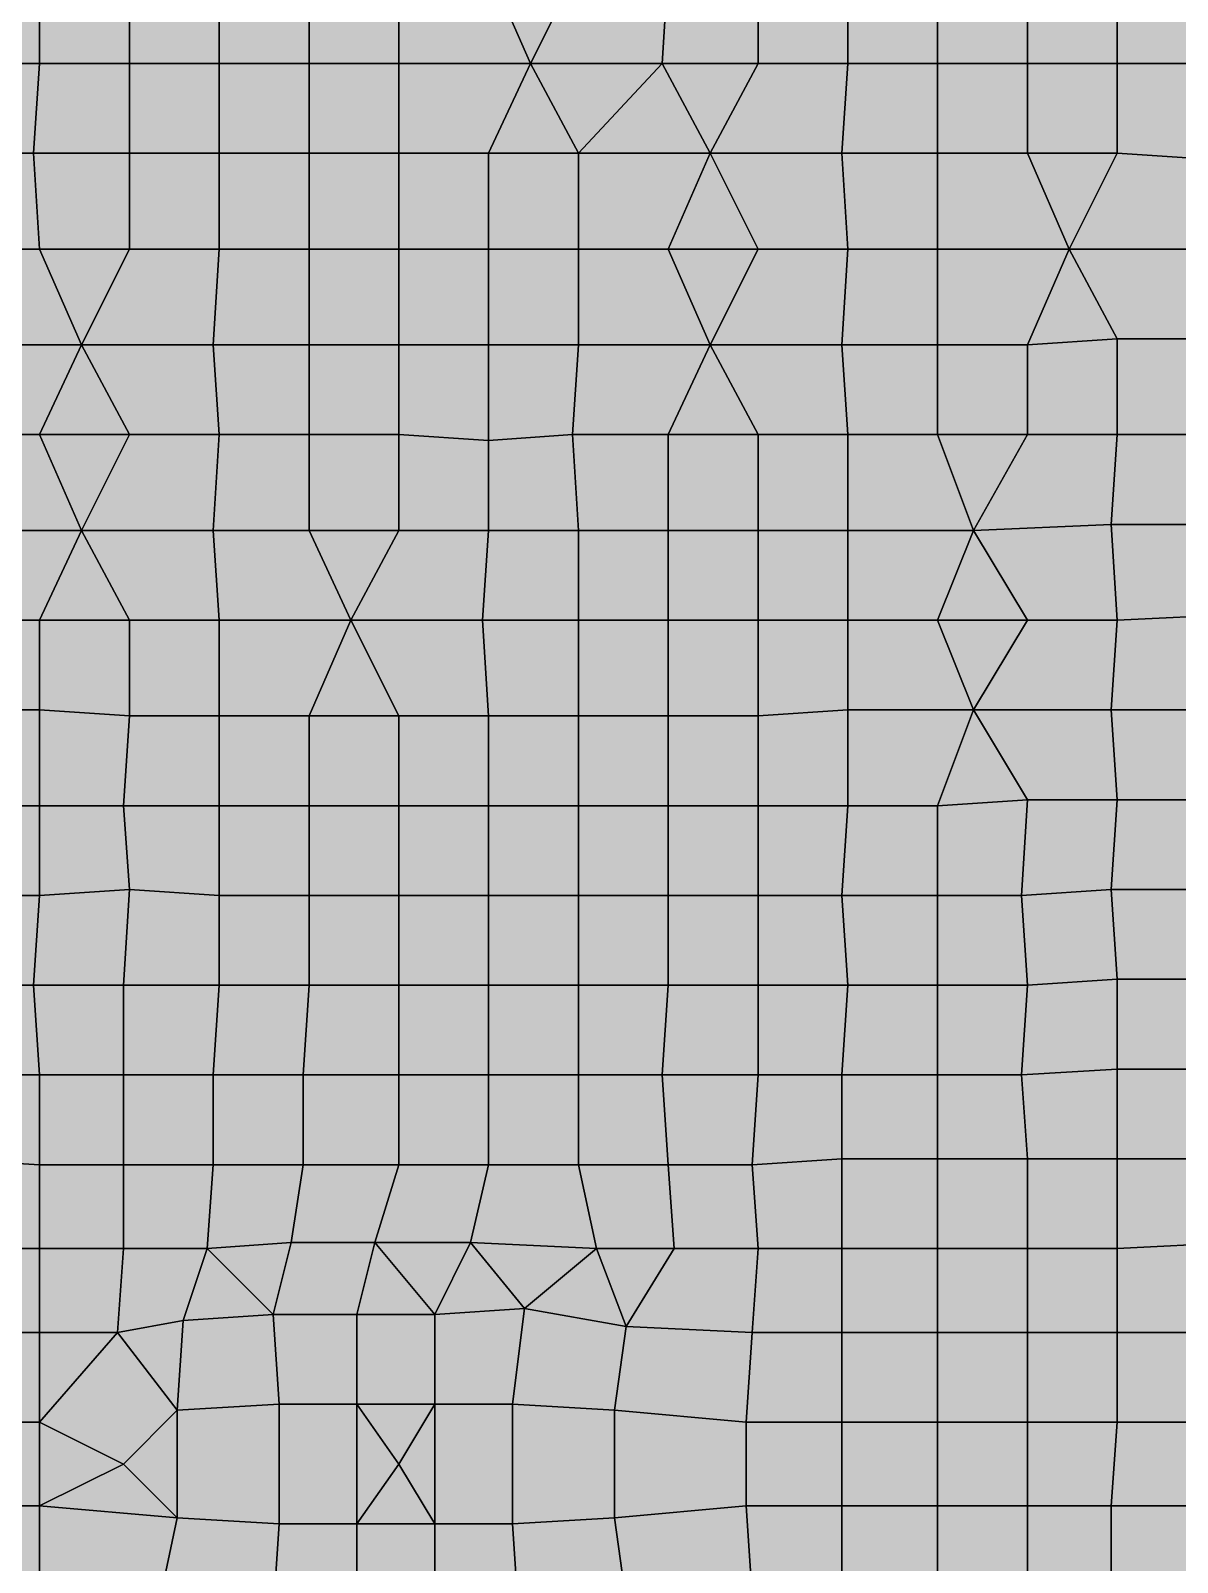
# Model space of a CAD drawing. Header units: metres. Extents: x -7480 to 79269, y -9100 to 45880.
# Drawn here: x 23930 to 27761, y 15911 to 21030 of the extents above; entities that cross this region are included whole.
import ezdxf

# ---------------------------------------------------------------- set-up
doc = ezdxf.new("R2010")
doc.units = ezdxf.units.M
for name, color, linetype in [('COLOR_1', 1, 'Continuous'), ('COLOR_181', 181, 'Continuous'), ('COLOR_3', 3, 'Continuous'), ('COLOR_5', 5, 'Continuous'), ('COLOR_6', 6, 'Continuous')]:
    doc.layers.add(name, color=color, linetype=linetype)

msp = doc.modelspace()

# ---------------------------------------------------------------- hatches: boundary and pattern name
at = {"layer": 'COLOR_1'}
for points in [[(23640, 17840), (23940, 17840), (23960, 18140), (23660, 18140)], [(23940, 17840), (24240, 17840), (24260, 18160), (23960, 18140)], [(24240, 17840), (24560, 17840), (24560, 18140), (24260, 18160)], [(24560, 17840), (24860, 17840), (24860, 18140), (24560, 18140)], [(24860, 17840), (25160, 17840), (25160, 18140), (24860, 18140)], [(25160, 17840), (25460, 17840), (25460, 18140), (25160, 18140)], [(25460, 17840), (25760, 17840), (25760, 18140), (25460, 18140)], [(25760, 17840), (26060, 17840), (26060, 18140), (25760, 18140)], [(26060, 17840), (26360, 17840), (26360, 18140), (26060, 18140)], [(26360, 17840), (26660, 17840), (26640, 18140), (26360, 18140)], [(24540, 17540), (24840, 17540), (24860, 17840), (24560, 17840)], [(24840, 17540), (25160, 17540), (25160, 17840), (24860, 17840)], [(25160, 17540), (25460, 17540), (25460, 17840), (25160, 17840)], [(25460, 17540), (25760, 17540), (25760, 17840), (25460, 17840)], [(25760, 17540), (26040, 17540), (26060, 17840), (25760, 17840)], [(26040, 17540), (26360, 17540), (26360, 17840), (26060, 17840)], [(26640, 17540), (26960, 17540), (26960, 17840), (26660, 17840)], [(23960, 17240), (24240, 17240), (24240, 17540), (23960, 17540)], [(24240, 17240), (24540, 17240), (24540, 17540), (24240, 17540)], [(24540, 17240), (24840, 17240), (24840, 17540), (24540, 17540)], [(24840, 17240), (25160, 17240), (25160, 17540), (24840, 17540)], [(25160, 17240), (25460, 17240), (25460, 17540), (25160, 17540)], [(25460, 17240), (25760, 17240), (25760, 17540), (25460, 17540)], [(25760, 17240), (26060, 17240), (26040, 17540), (25760, 17540)], [(26040, 17540), (26060, 17240), (26340, 17240), (26360, 17540)], [(24240, 16960), (24520, 16960), (24540, 17240), (24240, 17240)], [(24520, 16960), (24800, 16980), (24840, 17240), (24540, 17240)], [(24800, 16980), (25080, 16980), (25160, 17240), (24840, 17240)], [(25080, 16980), (25400, 16980), (25460, 17240), (25160, 17240)], [(25400, 16980), (25820, 16960), (25760, 17240), (25460, 17240)], [(25760, 17240), (25820, 16960), (26080, 16960), (26060, 17240)], [(26060, 17240), (26080, 16960), (26360, 16960), (26340, 17240)], [(24420, 16060), (24760, 16040), (24760, 16440), (24420, 16420)], [(25540, 16040), (25880, 16060), (25880, 16420), (25540, 16440)]]:
    msp.add_hatch(color=256, dxfattribs=at).paths.add_polyline_path(points)
at = {"layer": 'COLOR_181'}
for points in [[(23640, 21240), (23660, 20920), (23960, 20920), (23960, 21240)], [(23960, 20920), (24260, 20920), (24260, 21240), (23960, 21240)], [(24260, 20920), (24560, 20920), (24560, 21240), (24260, 21240)], [(24560, 20920), (24860, 20920), (24860, 21240), (24560, 21240)], [(24860, 20920), (25160, 20920), (25160, 21240), (24860, 21240)], [(25160, 20920), (25600, 20920), (25460, 21240), (25160, 21240)], [(25460, 21240), (25600, 20920), (25760, 21240)], [(25600, 20920), (26040, 20920), (26060, 21240), (25760, 21240)], [(26040, 20920), (26360, 20920), (26360, 21240), (26060, 21240)], [(26360, 20920), (26660, 20920), (26660, 21240), (26360, 21240)], [(26660, 20920), (26960, 20920), (26960, 21240), (26660, 21240)], [(26960, 20920), (27260, 20920), (27260, 21240), (26960, 21240)], [(27260, 20920), (27560, 20920), (27560, 21220), (27260, 21240)], [(27560, 20920), (27860, 20920), (27860, 21220), (27560, 21220)], [(23500, 20620), (23940, 20620), (23960, 20920), (23660, 20920)], [(23940, 20620), (24260, 20620), (24260, 20920), (23960, 20920)], [(24260, 20620), (24560, 20620), (24560, 20920), (24260, 20920)], [(24560, 20620), (24860, 20620), (24860, 20920), (24560, 20920)], [(24860, 20620), (25160, 20620), (25160, 20920), (24860, 20920)], [(25160, 20620), (25460, 20620), (25600, 20920), (25160, 20920)], [(25460, 20620), (25760, 20620), (25600, 20920)], [(25600, 20920), (25760, 20620), (26040, 20920)], [(25760, 20620), (26200, 20620), (26040, 20920)], [(26040, 20920), (26200, 20620), (26360, 20920)], [(26200, 20620), (26640, 20620), (26660, 20920), (26360, 20920)], [(26640, 20620), (26960, 20620), (26960, 20920), (26660, 20920)], [(26960, 20620), (27260, 20620), (27260, 20920), (26960, 20920)], [(27260, 20620), (27560, 20620), (27560, 20920), (27260, 20920)], [(27560, 20620), (27860, 20600), (27860, 20920), (27560, 20920)], [(23500, 20620), (23660, 20300), (23960, 20300), (23940, 20620)], [(23940, 20620), (23960, 20300), (24260, 20300), (24260, 20620)], [(24260, 20300), (24560, 20300), (24560, 20620), (24260, 20620)], [(24560, 20300), (24860, 20300), (24860, 20620), (24560, 20620)], [(24860, 20300), (25160, 20300), (25160, 20620), (24860, 20620)], [(25160, 20300), (25460, 20300), (25460, 20620), (25160, 20620)], [(25460, 20300), (25760, 20300), (25760, 20620), (25460, 20620)], [(25760, 20300), (26060, 20300), (26200, 20620), (25760, 20620)], [(26060, 20300), (26360, 20300), (26200, 20620)], [(26200, 20620), (26360, 20300), (26660, 20300), (26640, 20620)], [(26640, 20620), (26660, 20300), (26960, 20300), (26960, 20620)], [(26960, 20300), (27400, 20300), (27260, 20620), (26960, 20620)], [(27260, 20620), (27400, 20300), (27560, 20620)], [(27400, 20300), (27840, 20300), (27860, 20600), (27560, 20620)], [(23660, 19980), (24100, 19980), (23960, 20300), (23660, 20300)], [(23960, 20300), (24100, 19980), (24260, 20300)], [(24100, 19980), (24540, 19980), (24560, 20300), (24260, 20300)], [(24540, 19980), (24860, 19980), (24860, 20300), (24560, 20300)], [(24860, 19980), (25160, 19980), (25160, 20300), (24860, 20300)], [(25160, 19980), (25460, 19980), (25460, 20300), (25160, 20300)], [(25460, 19980), (25760, 19980), (25760, 20300), (25460, 20300)], [(25760, 19980), (26200, 19980), (26060, 20300), (25760, 20300)], [(26060, 20300), (26200, 19980), (26360, 20300)], [(26200, 19980), (26640, 19980), (26660, 20300), (26360, 20300)], [(26640, 19980), (26960, 19980), (26960, 20300), (26660, 20300)], [(26960, 19980), (27260, 19980), (27400, 20300), (26960, 20300)], [(27260, 19980), (27560, 20000), (27400, 20300)], [(27400, 20300), (27560, 20000), (27860, 20000), (27840, 20300)], [(23640, 19680), (23960, 19680), (24100, 19980), (23660, 19980)], [(23960, 19680), (24260, 19680), (24100, 19980)], [(24100, 19980), (24260, 19680), (24560, 19680), (24540, 19980)], [(24540, 19980), (24560, 19680), (24860, 19680), (24860, 19980)], [(24860, 19680), (25160, 19680), (25160, 19980), (24860, 19980)], [(25160, 19680), (25460, 19660), (25460, 19980), (25160, 19980)], [(25460, 19660), (25740, 19680), (25760, 19980), (25460, 19980)], [(25740, 19680), (26060, 19680), (26200, 19980), (25760, 19980)], [(26060, 19680), (26360, 19680), (26200, 19980)], [(26200, 19980), (26360, 19680), (26660, 19680), (26640, 19980)], [(26640, 19980), (26660, 19680), (26960, 19680), (26960, 19980)], [(26960, 19680), (27260, 19680), (27260, 19980), (26960, 19980)], [(27260, 19680), (27560, 19680), (27560, 20000), (27260, 19980)], [(27560, 19680), (27860, 19680), (27860, 20000), (27560, 20000)], [(23640, 19680), (23660, 19360), (24100, 19360), (23960, 19680)], [(23960, 19680), (24100, 19360), (24260, 19680)], [(24100, 19360), (24540, 19360), (24560, 19680), (24260, 19680)], [(24540, 19360), (24860, 19360), (24860, 19680), (24560, 19680)], [(24860, 19360), (25160, 19360), (25160, 19680), (24860, 19680)], [(25160, 19360), (25460, 19360), (25460, 19660), (25160, 19680)], [(25460, 19360), (25760, 19360), (25740, 19680), (25460, 19660)], [(25740, 19680), (25760, 19360), (26060, 19360), (26060, 19680)], [(26060, 19360), (26360, 19360), (26360, 19680), (26060, 19680)], [(26360, 19360), (26660, 19360), (26660, 19680), (26360, 19680)], [(26660, 19360), (27080, 19360), (26960, 19680), (26660, 19680)], [(26960, 19680), (27080, 19360), (27260, 19680)], [(27080, 19360), (27540, 19380), (27560, 19680), (27260, 19680)], [(27540, 19380), (27860, 19380), (27860, 19680), (27560, 19680)], [(23640, 19060), (23960, 19060), (24100, 19360), (23660, 19360)], [(23960, 19060), (24260, 19060), (24100, 19360)], [(24100, 19360), (24260, 19060), (24560, 19060), (24540, 19360)], [(24540, 19360), (24560, 19060), (25000, 19060), (24860, 19360)], [(24860, 19360), (25000, 19060), (25160, 19360)], [(25000, 19060), (25440, 19060), (25460, 19360), (25160, 19360)], [(25440, 19060), (25760, 19060), (25760, 19360), (25460, 19360)], [(25760, 19060), (26060, 19060), (26060, 19360), (25760, 19360)], [(26060, 19060), (26360, 19060), (26360, 19360), (26060, 19360)], [(26360, 19060), (26660, 19060), (26660, 19360), (26360, 19360)], [(26660, 19060), (26960, 19060), (27080, 19360), (26660, 19360)], [(26960, 19060), (27260, 19060), (27080, 19360)], [(27080, 19360), (27260, 19060), (27560, 19060), (27540, 19380)], [(27540, 19380), (27560, 19060), (27980, 19080), (27860, 19380)], [(23640, 19060), (23660, 18760), (23960, 18760), (23960, 19060)], [(23960, 18760), (24260, 18740), (24260, 19060), (23960, 19060)], [(24260, 18740), (24560, 18740), (24560, 19060), (24260, 19060)], [(24560, 18740), (24860, 18740), (25000, 19060), (24560, 19060)], [(24860, 18740), (25160, 18740), (25000, 19060)], [(25000, 19060), (25160, 18740), (25460, 18740), (25440, 19060)], [(25440, 19060), (25460, 18740), (25760, 18740), (25760, 19060)], [(25760, 18740), (26060, 18740), (26060, 19060), (25760, 19060)], [(26060, 18740), (26360, 18740), (26360, 19060), (26060, 19060)], [(26360, 18740), (26660, 18760), (26660, 19060), (26360, 19060)], [(26660, 18760), (27080, 18760), (26960, 19060), (26660, 19060)], [(26960, 19060), (27080, 18760), (27260, 19060)], [(27080, 18760), (27540, 18760), (27560, 19060), (27260, 19060)], [(27540, 18760), (27840, 18760), (27980, 19080), (27560, 19060)], [(23660, 18440), (23960, 18440), (23960, 18760), (23660, 18760)], [(23960, 18440), (24240, 18440), (24260, 18740), (23960, 18760)], [(24240, 18440), (24560, 18440), (24560, 18740), (24260, 18740)], [(24560, 18440), (24860, 18440), (24860, 18740), (24560, 18740)], [(24860, 18440), (25160, 18440), (25160, 18740), (24860, 18740)], [(25160, 18440), (25460, 18440), (25460, 18740), (25160, 18740)], [(25460, 18440), (25760, 18440), (25760, 18740), (25460, 18740)], [(25760, 18440), (26060, 18440), (26060, 18740), (25760, 18740)], [(26060, 18440), (26360, 18440), (26360, 18740), (26060, 18740)], [(26360, 18440), (26660, 18440), (26660, 18760), (26360, 18740)], [(26660, 18440), (26960, 18440), (27080, 18760), (26660, 18760)], [(26960, 18440), (27260, 18460), (27080, 18760)], [(27080, 18760), (27260, 18460), (27560, 18460), (27540, 18760)], [(27540, 18760), (27560, 18460), (27860, 18460), (27840, 18760)], [(23660, 18140), (23960, 18140), (23960, 18440), (23660, 18440)], [(23960, 18140), (24260, 18160), (24240, 18440), (23960, 18440)], [(24240, 18440), (24260, 18160), (24560, 18140), (24560, 18440)], [(24560, 18140), (24860, 18140), (24860, 18440), (24560, 18440)], [(24860, 18140), (25160, 18140), (25160, 18440), (24860, 18440)], [(25160, 18140), (25460, 18140), (25460, 18440), (25160, 18440)], [(25460, 18140), (25760, 18140), (25760, 18440), (25460, 18440)], [(25760, 18140), (26060, 18140), (26060, 18440), (25760, 18440)], [(26060, 18140), (26360, 18140), (26360, 18440), (26060, 18440)], [(26360, 18140), (26640, 18140), (26660, 18440), (26360, 18440)], [(26640, 18140), (26960, 18140), (26960, 18440), (26660, 18440)], [(26960, 18140), (27240, 18140), (27260, 18460), (26960, 18440)], [(27240, 18140), (27540, 18160), (27560, 18460), (27260, 18460)], [(27540, 18160), (27860, 18160), (27860, 18460), (27560, 18460)], [(26640, 18140), (26660, 17840), (26960, 17840), (26960, 18140)], [(26960, 17840), (27260, 17840), (27240, 18140), (26960, 18140)], [(27240, 18140), (27260, 17840), (27560, 17860), (27540, 18160)], [(27540, 18160), (27560, 17860), (27960, 17860), (27860, 18160)], [(26960, 17540), (27240, 17540), (27260, 17840), (26960, 17840)], [(27240, 17540), (27560, 17560), (27560, 17860), (27260, 17840)], [(27560, 17560), (27840, 17560), (27960, 17860), (27560, 17860)], [(27240, 17540), (27260, 17260), (27560, 17260), (27560, 17560)], [(27560, 17260), (27860, 17260), (27840, 17560), (27560, 17560)], [(26640, 17260), (26960, 17260), (26960, 17540), (26640, 17540)], [(26960, 17260), (27260, 17260), (27240, 17540), (26960, 17540)], [(26640, 16960), (26960, 16960), (26960, 17260), (26640, 17260)], [(26960, 16960), (27260, 16960), (27260, 17260), (26960, 17260)], [(27260, 16960), (27560, 16960), (27560, 17260), (27260, 17260)], [(27560, 16960), (27960, 16980), (27860, 17260), (27560, 17260)], [(26640, 16680), (26960, 16680), (26960, 16960), (26640, 16960)], [(26960, 16680), (27260, 16680), (27260, 16960), (26960, 16960)], [(27260, 16680), (27560, 16680), (27560, 16960), (27260, 16960)], [(27560, 16680), (27840, 16680), (27960, 16980), (27560, 16960)], [(26640, 16380), (26960, 16380), (26960, 16680), (26640, 16680)], [(26960, 16380), (27260, 16380), (27260, 16680), (26960, 16680)], [(27260, 16380), (27560, 16380), (27560, 16680), (27260, 16680)], [(27560, 16380), (27960, 16380), (27840, 16680), (27560, 16680)], [(24760, 16040), (25020, 16040), (25020, 16440), (24760, 16440)], [(25020, 16040), (25160, 16240), (25020, 16440)], [(25020, 16440), (25160, 16240), (25280, 16440)], [(25160, 16240), (25280, 16040), (25280, 16440)], [(25280, 16040), (25540, 16040), (25540, 16440), (25280, 16440)], [(26640, 16100), (26960, 16100), (26960, 16380), (26640, 16380)], [(26960, 16100), (27260, 16100), (27260, 16380), (26960, 16380)], [(27260, 16100), (27540, 16100), (27560, 16380), (27260, 16380)], [(27540, 16100), (27860, 16100), (27960, 16380), (27560, 16380)], [(25020, 16040), (25280, 16040), (25160, 16240)], [(26640, 15800), (26960, 15800), (26960, 16100), (26640, 16100)], [(26960, 15800), (27260, 15800), (27260, 16100), (26960, 16100)], [(27260, 15800), (27540, 15800), (27540, 16100), (27260, 16100)], [(27540, 15800), (27840, 15800), (27860, 16100), (27540, 16100)]]:
    msp.add_hatch(color=256, dxfattribs=at).paths.add_polyline_path(points)
at = {"layer": 'COLOR_3'}
for points in [[(23640, 17540), (23960, 17540), (23940, 17840), (23640, 17840)], [(23940, 17840), (23960, 17540), (24240, 17540), (24240, 17840)], [(24240, 17540), (24540, 17540), (24560, 17840), (24240, 17840)], [(26360, 17540), (26640, 17540), (26660, 17840), (26360, 17840)], [(23640, 17260), (23960, 17240), (23960, 17540), (23640, 17540)], [(26340, 17240), (26640, 17260), (26640, 17540), (26360, 17540)], [(23640, 16960), (23960, 16960), (23960, 17240), (23640, 17260)], [(26340, 17240), (26360, 16960), (26640, 16960), (26640, 17260)], [(23960, 16960), (24240, 16960), (24240, 17240), (23960, 17240)], [(23640, 16680), (23960, 16680), (23960, 16960), (23640, 16960)], [(23960, 16680), (24220, 16680), (24240, 16960), (23960, 16960)], [(24220, 16680), (24440, 16720), (24520, 16960), (24240, 16960)], [(24520, 16960), (24740, 16740), (24800, 16980)], [(24740, 16740), (25020, 16740), (25080, 16980), (24800, 16980)], [(25020, 16740), (25280, 16740), (25080, 16980)], [(25280, 16740), (25580, 16760), (25400, 16980)], [(25400, 16980), (25580, 16760), (25820, 16960)], [(25580, 16760), (25920, 16700), (25820, 16960)], [(25820, 16960), (25920, 16700), (26080, 16960)], [(25920, 16700), (26340, 16680), (26360, 16960), (26080, 16960)], [(26340, 16680), (26640, 16680), (26640, 16960), (26360, 16960)], [(24240, 16240), (24420, 16060), (24420, 16420)]]:
    msp.add_hatch(color=256, dxfattribs=at).paths.add_polyline_path(points)
at = {"layer": 'COLOR_5'}
for points in [[(24440, 16720), (24740, 16740), (24520, 16960)], [(25080, 16980), (25280, 16740), (25400, 16980)], [(24740, 16740), (24760, 16440), (25020, 16440), (25020, 16740)], [(25020, 16440), (25280, 16440), (25280, 16740), (25020, 16740)], [(25280, 16440), (25540, 16440), (25580, 16760), (25280, 16740)], [(24220, 16680), (24420, 16420), (24440, 16720)], [(25880, 16420), (26320, 16380), (26340, 16680), (25920, 16700)], [(23640, 16380), (23960, 16380), (23960, 16680), (23640, 16680)], [(23960, 16380), (24220, 16680), (23960, 16680)], [(23960, 16380), (24240, 16240), (24420, 16420), (24220, 16680)], [(26320, 16380), (26640, 16380), (26640, 16680), (26340, 16680)], [(23640, 16100), (23960, 16100), (23960, 16380), (23640, 16380)], [(23960, 16100), (24240, 16240), (23960, 16380)], [(25880, 16060), (26320, 16100), (26320, 16380), (25880, 16420)], [(26320, 16100), (26640, 16100), (26640, 16380), (26320, 16380)], [(23960, 16100), (24420, 16060), (24240, 16240)], [(23640, 15800), (23960, 15800), (23960, 16100), (23640, 16100)], [(23960, 15800), (24360, 15780), (24420, 16060), (23960, 16100)], [(25880, 16060), (25920, 15780), (26340, 15800), (26320, 16100)], [(26320, 16100), (26340, 15800), (26640, 15800), (26640, 16100)], [(24740, 15740), (25020, 15740), (25020, 16040), (24760, 16040)], [(25020, 15740), (25280, 15740), (25280, 16040), (25020, 16040)], [(25280, 15740), (25560, 15740), (25540, 16040), (25280, 16040)]]:
    msp.add_hatch(color=256, dxfattribs=at).paths.add_polyline_path(points)
at = {"layer": 'COLOR_6'}
for points in [[(24420, 16420), (24760, 16440), (24740, 16740), (24440, 16720)], [(25540, 16440), (25880, 16420), (25920, 16700), (25580, 16760)], [(24360, 15780), (24740, 15740), (24760, 16040), (24420, 16060)], [(25540, 16040), (25560, 15740), (25920, 15780), (25880, 16060)]]:
    msp.add_hatch(color=256, dxfattribs=at).paths.add_polyline_path(points)

# ---------------------------------------------------------------- linework, layer by layer
at = {"layer": 'COLOR_1'}
for points in [[(23640, 17840), (23940, 17840), (23960, 18140), (23660, 18140)], [(23940, 17840), (24240, 17840), (24260, 18160), (23960, 18140)], [(24240, 17840), (24560, 17840), (24560, 18140), (24260, 18160)], [(24560, 17840), (24860, 17840), (24860, 18140), (24560, 18140)], [(24860, 17840), (25160, 17840), (25160, 18140), (24860, 18140)], [(25160, 17840), (25460, 17840), (25460, 18140), (25160, 18140)], [(25460, 17840), (25760, 17840), (25760, 18140), (25460, 18140)], [(25760, 17840), (26060, 17840), (26060, 18140), (25760, 18140)], [(26060, 17840), (26360, 17840), (26360, 18140), (26060, 18140)], [(26360, 17840), (26660, 17840), (26640, 18140), (26360, 18140)], [(24540, 17540), (24840, 17540), (24860, 17840), (24560, 17840)], [(24840, 17540), (25160, 17540), (25160, 17840), (24860, 17840)], [(25160, 17540), (25460, 17540), (25460, 17840), (25160, 17840)], [(25460, 17540), (25760, 17540), (25760, 17840), (25460, 17840)], [(25760, 17540), (26040, 17540), (26060, 17840), (25760, 17840)], [(26040, 17540), (26360, 17540), (26360, 17840), (26060, 17840)], [(26640, 17540), (26960, 17540), (26960, 17840), (26660, 17840)], [(23960, 17240), (24240, 17240), (24240, 17540), (23960, 17540)], [(24240, 17240), (24540, 17240), (24540, 17540), (24240, 17540)], [(24540, 17240), (24840, 17240), (24840, 17540), (24540, 17540)], [(24840, 17240), (25160, 17240), (25160, 17540), (24840, 17540)], [(25160, 17240), (25460, 17240), (25460, 17540), (25160, 17540)], [(25460, 17240), (25760, 17240), (25760, 17540), (25460, 17540)], [(25760, 17240), (26060, 17240), (26040, 17540), (25760, 17540)], [(26040, 17540), (26060, 17240), (26340, 17240), (26360, 17540)], [(24240, 16960), (24520, 16960), (24540, 17240), (24240, 17240)], [(24520, 16960), (24800, 16980), (24840, 17240), (24540, 17240)], [(24800, 16980), (25080, 16980), (25160, 17240), (24840, 17240)], [(25080, 16980), (25400, 16980), (25460, 17240), (25160, 17240)], [(25400, 16980), (25820, 16960), (25760, 17240), (25460, 17240)], [(25760, 17240), (25820, 16960), (26080, 16960), (26060, 17240)], [(26060, 17240), (26080, 16960), (26360, 16960), (26340, 17240)], [(24420, 16060), (24760, 16040), (24760, 16440), (24420, 16420)], [(25540, 16040), (25880, 16060), (25880, 16420), (25540, 16440)]]:
    msp.add_lwpolyline(points, close=True, dxfattribs=at)
at = {"layer": 'COLOR_181'}
for points in [[(23640, 21240), (23660, 20920), (23960, 20920), (23960, 21240)], [(23960, 20920), (24260, 20920), (24260, 21240), (23960, 21240)], [(24260, 20920), (24560, 20920), (24560, 21240), (24260, 21240)], [(24560, 20920), (24860, 20920), (24860, 21240), (24560, 21240)], [(24860, 20920), (25160, 20920), (25160, 21240), (24860, 21240)], [(25160, 20920), (25600, 20920), (25460, 21240), (25160, 21240)], [(25460, 21240), (25600, 20920), (25760, 21240)], [(25600, 20920), (26040, 20920), (26060, 21240), (25760, 21240)], [(26040, 20920), (26360, 20920), (26360, 21240), (26060, 21240)], [(26360, 20920), (26660, 20920), (26660, 21240), (26360, 21240)], [(26660, 20920), (26960, 20920), (26960, 21240), (26660, 21240)], [(26960, 20920), (27260, 20920), (27260, 21240), (26960, 21240)], [(27260, 20920), (27560, 20920), (27560, 21220), (27260, 21240)], [(27560, 20920), (27860, 20920), (27860, 21220), (27560, 21220)], [(23500, 20620), (23940, 20620), (23960, 20920), (23660, 20920)], [(23940, 20620), (24260, 20620), (24260, 20920), (23960, 20920)], [(24260, 20620), (24560, 20620), (24560, 20920), (24260, 20920)], [(24560, 20620), (24860, 20620), (24860, 20920), (24560, 20920)], [(24860, 20620), (25160, 20620), (25160, 20920), (24860, 20920)], [(25160, 20620), (25460, 20620), (25600, 20920), (25160, 20920)], [(25460, 20620), (25760, 20620), (25600, 20920)], [(25600, 20920), (25760, 20620), (26040, 20920)], [(25760, 20620), (26200, 20620), (26040, 20920)], [(26040, 20920), (26200, 20620), (26360, 20920)], [(26200, 20620), (26640, 20620), (26660, 20920), (26360, 20920)], [(26640, 20620), (26960, 20620), (26960, 20920), (26660, 20920)], [(26960, 20620), (27260, 20620), (27260, 20920), (26960, 20920)], [(27260, 20620), (27560, 20620), (27560, 20920), (27260, 20920)], [(27560, 20620), (27860, 20600), (27860, 20920), (27560, 20920)], [(23500, 20620), (23660, 20300), (23960, 20300), (23940, 20620)], [(23940, 20620), (23960, 20300), (24260, 20300), (24260, 20620)], [(24260, 20300), (24560, 20300), (24560, 20620), (24260, 20620)], [(24560, 20300), (24860, 20300), (24860, 20620), (24560, 20620)], [(24860, 20300), (25160, 20300), (25160, 20620), (24860, 20620)], [(25160, 20300), (25460, 20300), (25460, 20620), (25160, 20620)], [(25460, 20300), (25760, 20300), (25760, 20620), (25460, 20620)], [(25760, 20300), (26060, 20300), (26200, 20620), (25760, 20620)], [(26060, 20300), (26360, 20300), (26200, 20620)], [(26200, 20620), (26360, 20300), (26660, 20300), (26640, 20620)], [(26640, 20620), (26660, 20300), (26960, 20300), (26960, 20620)], [(26960, 20300), (27400, 20300), (27260, 20620), (26960, 20620)], [(27260, 20620), (27400, 20300), (27560, 20620)], [(27400, 20300), (27840, 20300), (27860, 20600), (27560, 20620)], [(23660, 19980), (24100, 19980), (23960, 20300), (23660, 20300)], [(23960, 20300), (24100, 19980), (24260, 20300)], [(24100, 19980), (24540, 19980), (24560, 20300), (24260, 20300)], [(24540, 19980), (24860, 19980), (24860, 20300), (24560, 20300)], [(24860, 19980), (25160, 19980), (25160, 20300), (24860, 20300)], [(25160, 19980), (25460, 19980), (25460, 20300), (25160, 20300)], [(25460, 19980), (25760, 19980), (25760, 20300), (25460, 20300)], [(25760, 19980), (26200, 19980), (26060, 20300), (25760, 20300)], [(26060, 20300), (26200, 19980), (26360, 20300)], [(26200, 19980), (26640, 19980), (26660, 20300), (26360, 20300)], [(26640, 19980), (26960, 19980), (26960, 20300), (26660, 20300)], [(26960, 19980), (27260, 19980), (27400, 20300), (26960, 20300)], [(27260, 19980), (27560, 20000), (27400, 20300)], [(27400, 20300), (27560, 20000), (27860, 20000), (27840, 20300)], [(23640, 19680), (23960, 19680), (24100, 19980), (23660, 19980)], [(23960, 19680), (24260, 19680), (24100, 19980)], [(24100, 19980), (24260, 19680), (24560, 19680), (24540, 19980)], [(24540, 19980), (24560, 19680), (24860, 19680), (24860, 19980)], [(24860, 19680), (25160, 19680), (25160, 19980), (24860, 19980)], [(25160, 19680), (25460, 19660), (25460, 19980), (25160, 19980)], [(25460, 19660), (25740, 19680), (25760, 19980), (25460, 19980)], [(25740, 19680), (26060, 19680), (26200, 19980), (25760, 19980)], [(26060, 19680), (26360, 19680), (26200, 19980)], [(26200, 19980), (26360, 19680), (26660, 19680), (26640, 19980)], [(26640, 19980), (26660, 19680), (26960, 19680), (26960, 19980)], [(26960, 19680), (27260, 19680), (27260, 19980), (26960, 19980)], [(27260, 19680), (27560, 19680), (27560, 20000), (27260, 19980)], [(27560, 19680), (27860, 19680), (27860, 20000), (27560, 20000)], [(23640, 19680), (23660, 19360), (24100, 19360), (23960, 19680)], [(23960, 19680), (24100, 19360), (24260, 19680)], [(24100, 19360), (24540, 19360), (24560, 19680), (24260, 19680)], [(24540, 19360), (24860, 19360), (24860, 19680), (24560, 19680)], [(24860, 19360), (25160, 19360), (25160, 19680), (24860, 19680)], [(25160, 19360), (25460, 19360), (25460, 19660), (25160, 19680)], [(25460, 19360), (25760, 19360), (25740, 19680), (25460, 19660)], [(25740, 19680), (25760, 19360), (26060, 19360), (26060, 19680)], [(26060, 19360), (26360, 19360), (26360, 19680), (26060, 19680)], [(26360, 19360), (26660, 19360), (26660, 19680), (26360, 19680)], [(26660, 19360), (27080, 19360), (26960, 19680), (26660, 19680)], [(26960, 19680), (27080, 19360), (27260, 19680)], [(27080, 19360), (27540, 19380), (27560, 19680), (27260, 19680)], [(27540, 19380), (27860, 19380), (27860, 19680), (27560, 19680)], [(23640, 19060), (23960, 19060), (24100, 19360), (23660, 19360)], [(23960, 19060), (24260, 19060), (24100, 19360)], [(24100, 19360), (24260, 19060), (24560, 19060), (24540, 19360)], [(24540, 19360), (24560, 19060), (25000, 19060), (24860, 19360)], [(24860, 19360), (25000, 19060), (25160, 19360)], [(25000, 19060), (25440, 19060), (25460, 19360), (25160, 19360)], [(25440, 19060), (25760, 19060), (25760, 19360), (25460, 19360)], [(25760, 19060), (26060, 19060), (26060, 19360), (25760, 19360)], [(26060, 19060), (26360, 19060), (26360, 19360), (26060, 19360)], [(26360, 19060), (26660, 19060), (26660, 19360), (26360, 19360)], [(26660, 19060), (26960, 19060), (27080, 19360), (26660, 19360)], [(26960, 19060), (27260, 19060), (27080, 19360)], [(27080, 19360), (27260, 19060), (27560, 19060), (27540, 19380)], [(27540, 19380), (27560, 19060), (27980, 19080), (27860, 19380)], [(23640, 19060), (23660, 18760), (23960, 18760), (23960, 19060)], [(23960, 18760), (24260, 18740), (24260, 19060), (23960, 19060)], [(24260, 18740), (24560, 18740), (24560, 19060), (24260, 19060)], [(24560, 18740), (24860, 18740), (25000, 19060), (24560, 19060)], [(24860, 18740), (25160, 18740), (25000, 19060)], [(25000, 19060), (25160, 18740), (25460, 18740), (25440, 19060)], [(25440, 19060), (25460, 18740), (25760, 18740), (25760, 19060)], [(25760, 18740), (26060, 18740), (26060, 19060), (25760, 19060)], [(26060, 18740), (26360, 18740), (26360, 19060), (26060, 19060)], [(26360, 18740), (26660, 18760), (26660, 19060), (26360, 19060)], [(26660, 18760), (27080, 18760), (26960, 19060), (26660, 19060)], [(26960, 19060), (27080, 18760), (27260, 19060)], [(27080, 18760), (27540, 18760), (27560, 19060), (27260, 19060)], [(27540, 18760), (27840, 18760), (27980, 19080), (27560, 19060)], [(23660, 18440), (23960, 18440), (23960, 18760), (23660, 18760)], [(23960, 18440), (24240, 18440), (24260, 18740), (23960, 18760)], [(24240, 18440), (24560, 18440), (24560, 18740), (24260, 18740)], [(24560, 18440), (24860, 18440), (24860, 18740), (24560, 18740)], [(24860, 18440), (25160, 18440), (25160, 18740), (24860, 18740)], [(25160, 18440), (25460, 18440), (25460, 18740), (25160, 18740)], [(25460, 18440), (25760, 18440), (25760, 18740), (25460, 18740)], [(25760, 18440), (26060, 18440), (26060, 18740), (25760, 18740)], [(26060, 18440), (26360, 18440), (26360, 18740), (26060, 18740)], [(26360, 18440), (26660, 18440), (26660, 18760), (26360, 18740)], [(26660, 18440), (26960, 18440), (27080, 18760), (26660, 18760)], [(26960, 18440), (27260, 18460), (27080, 18760)], [(27080, 18760), (27260, 18460), (27560, 18460), (27540, 18760)], [(27540, 18760), (27560, 18460), (27860, 18460), (27840, 18760)], [(23660, 18140), (23960, 18140), (23960, 18440), (23660, 18440)], [(23960, 18140), (24260, 18160), (24240, 18440), (23960, 18440)], [(24240, 18440), (24260, 18160), (24560, 18140), (24560, 18440)], [(24560, 18140), (24860, 18140), (24860, 18440), (24560, 18440)], [(24860, 18140), (25160, 18140), (25160, 18440), (24860, 18440)], [(25160, 18140), (25460, 18140), (25460, 18440), (25160, 18440)], [(25460, 18140), (25760, 18140), (25760, 18440), (25460, 18440)], [(25760, 18140), (26060, 18140), (26060, 18440), (25760, 18440)], [(26060, 18140), (26360, 18140), (26360, 18440), (26060, 18440)], [(26360, 18140), (26640, 18140), (26660, 18440), (26360, 18440)], [(26640, 18140), (26960, 18140), (26960, 18440), (26660, 18440)], [(26960, 18140), (27240, 18140), (27260, 18460), (26960, 18440)], [(27240, 18140), (27540, 18160), (27560, 18460), (27260, 18460)], [(27540, 18160), (27860, 18160), (27860, 18460), (27560, 18460)], [(26640, 18140), (26660, 17840), (26960, 17840), (26960, 18140)], [(26960, 17840), (27260, 17840), (27240, 18140), (26960, 18140)], [(27240, 18140), (27260, 17840), (27560, 17860), (27540, 18160)], [(27540, 18160), (27560, 17860), (27960, 17860), (27860, 18160)], [(26960, 17540), (27240, 17540), (27260, 17840), (26960, 17840)], [(27240, 17540), (27560, 17560), (27560, 17860), (27260, 17840)], [(27560, 17560), (27840, 17560), (27960, 17860), (27560, 17860)], [(27240, 17540), (27260, 17260), (27560, 17260), (27560, 17560)], [(27560, 17260), (27860, 17260), (27840, 17560), (27560, 17560)], [(26640, 17260), (26960, 17260), (26960, 17540), (26640, 17540)], [(26960, 17260), (27260, 17260), (27240, 17540), (26960, 17540)], [(26640, 16960), (26960, 16960), (26960, 17260), (26640, 17260)], [(26960, 16960), (27260, 16960), (27260, 17260), (26960, 17260)], [(27260, 16960), (27560, 16960), (27560, 17260), (27260, 17260)], [(27560, 16960), (27960, 16980), (27860, 17260), (27560, 17260)], [(26640, 16680), (26960, 16680), (26960, 16960), (26640, 16960)], [(26960, 16680), (27260, 16680), (27260, 16960), (26960, 16960)], [(27260, 16680), (27560, 16680), (27560, 16960), (27260, 16960)], [(27560, 16680), (27840, 16680), (27960, 16980), (27560, 16960)], [(26640, 16380), (26960, 16380), (26960, 16680), (26640, 16680)], [(26960, 16380), (27260, 16380), (27260, 16680), (26960, 16680)], [(27260, 16380), (27560, 16380), (27560, 16680), (27260, 16680)], [(27560, 16380), (27960, 16380), (27840, 16680), (27560, 16680)], [(24760, 16040), (25020, 16040), (25020, 16440), (24760, 16440)], [(25020, 16040), (25160, 16240), (25020, 16440)], [(25020, 16440), (25160, 16240), (25280, 16440)], [(25160, 16240), (25280, 16040), (25280, 16440)], [(25280, 16040), (25540, 16040), (25540, 16440), (25280, 16440)], [(26640, 16100), (26960, 16100), (26960, 16380), (26640, 16380)], [(26960, 16100), (27260, 16100), (27260, 16380), (26960, 16380)], [(27260, 16100), (27540, 16100), (27560, 16380), (27260, 16380)], [(27540, 16100), (27860, 16100), (27960, 16380), (27560, 16380)], [(25020, 16040), (25280, 16040), (25160, 16240)], [(26640, 15800), (26960, 15800), (26960, 16100), (26640, 16100)], [(26960, 15800), (27260, 15800), (27260, 16100), (26960, 16100)], [(27260, 15800), (27540, 15800), (27540, 16100), (27260, 16100)], [(27540, 15800), (27840, 15800), (27860, 16100), (27540, 16100)]]:
    msp.add_lwpolyline(points, close=True, dxfattribs=at)
at = {"layer": 'COLOR_3'}
for points in [[(23640, 17540), (23960, 17540), (23940, 17840), (23640, 17840)], [(23940, 17840), (23960, 17540), (24240, 17540), (24240, 17840)], [(24240, 17540), (24540, 17540), (24560, 17840), (24240, 17840)], [(26360, 17540), (26640, 17540), (26660, 17840), (26360, 17840)], [(23640, 17260), (23960, 17240), (23960, 17540), (23640, 17540)], [(26340, 17240), (26640, 17260), (26640, 17540), (26360, 17540)], [(23640, 16960), (23960, 16960), (23960, 17240), (23640, 17260)], [(26340, 17240), (26360, 16960), (26640, 16960), (26640, 17260)], [(23960, 16960), (24240, 16960), (24240, 17240), (23960, 17240)], [(23640, 16680), (23960, 16680), (23960, 16960), (23640, 16960)], [(23960, 16680), (24220, 16680), (24240, 16960), (23960, 16960)], [(24220, 16680), (24440, 16720), (24520, 16960), (24240, 16960)], [(24520, 16960), (24740, 16740), (24800, 16980)], [(24740, 16740), (25020, 16740), (25080, 16980), (24800, 16980)], [(25020, 16740), (25280, 16740), (25080, 16980)], [(25280, 16740), (25580, 16760), (25400, 16980)], [(25400, 16980), (25580, 16760), (25820, 16960)], [(25580, 16760), (25920, 16700), (25820, 16960)], [(25820, 16960), (25920, 16700), (26080, 16960)], [(25920, 16700), (26340, 16680), (26360, 16960), (26080, 16960)], [(26340, 16680), (26640, 16680), (26640, 16960), (26360, 16960)], [(24240, 16240), (24420, 16060), (24420, 16420)]]:
    msp.add_lwpolyline(points, close=True, dxfattribs=at)
at = {"layer": 'COLOR_5'}
for points in [[(24440, 16720), (24740, 16740), (24520, 16960)], [(25080, 16980), (25280, 16740), (25400, 16980)], [(24740, 16740), (24760, 16440), (25020, 16440), (25020, 16740)], [(25020, 16440), (25280, 16440), (25280, 16740), (25020, 16740)], [(25280, 16440), (25540, 16440), (25580, 16760), (25280, 16740)], [(24220, 16680), (24420, 16420), (24440, 16720)], [(25880, 16420), (26320, 16380), (26340, 16680), (25920, 16700)], [(23640, 16380), (23960, 16380), (23960, 16680), (23640, 16680)], [(23960, 16380), (24220, 16680), (23960, 16680)], [(23960, 16380), (24240, 16240), (24420, 16420), (24220, 16680)], [(26320, 16380), (26640, 16380), (26640, 16680), (26340, 16680)], [(23640, 16100), (23960, 16100), (23960, 16380), (23640, 16380)], [(23960, 16100), (24240, 16240), (23960, 16380)], [(25880, 16060), (26320, 16100), (26320, 16380), (25880, 16420)], [(26320, 16100), (26640, 16100), (26640, 16380), (26320, 16380)], [(23960, 16100), (24420, 16060), (24240, 16240)], [(23640, 15800), (23960, 15800), (23960, 16100), (23640, 16100)], [(23960, 15800), (24360, 15780), (24420, 16060), (23960, 16100)], [(25880, 16060), (25920, 15780), (26340, 15800), (26320, 16100)], [(26320, 16100), (26340, 15800), (26640, 15800), (26640, 16100)], [(24740, 15740), (25020, 15740), (25020, 16040), (24760, 16040)], [(25020, 15740), (25280, 15740), (25280, 16040), (25020, 16040)], [(25280, 15740), (25560, 15740), (25540, 16040), (25280, 16040)]]:
    msp.add_lwpolyline(points, close=True, dxfattribs=at)
at = {"layer": 'COLOR_6'}
for points in [[(24420, 16420), (24760, 16440), (24740, 16740), (24440, 16720)], [(25540, 16440), (25880, 16420), (25920, 16700), (25580, 16760)], [(24360, 15780), (24740, 15740), (24760, 16040), (24420, 16060)], [(25540, 16040), (25560, 15740), (25920, 15780), (25880, 16060)]]:
    msp.add_lwpolyline(points, close=True, dxfattribs=at)

doc.saveas('drawing.dxf')
